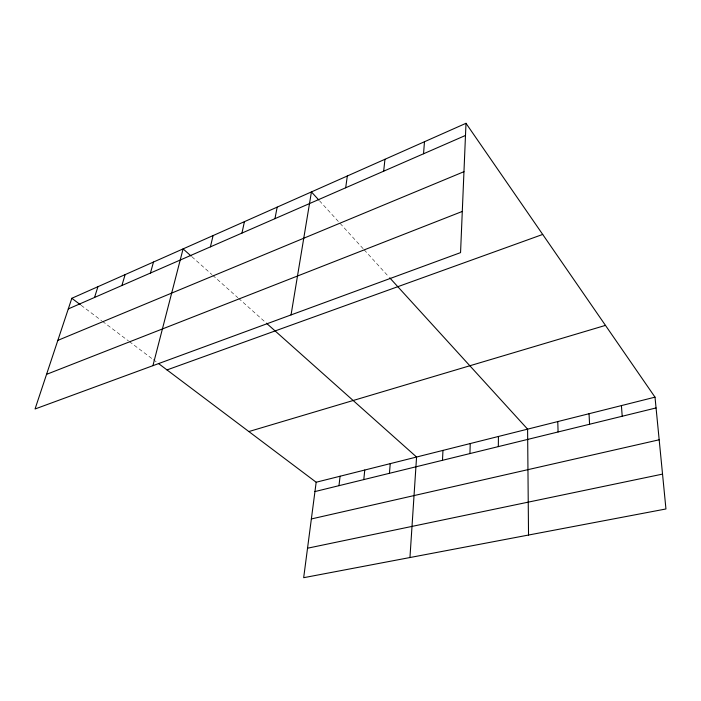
<?xml version="1.0" encoding="UTF-8"?>
<svg xmlns="http://www.w3.org/2000/svg" width="701" height="701" viewBox="0 0 701 701"><rect width="100%" height="100%" fill="white"/><g stroke="black" fill="none" stroke-linecap="round" stroke-linejoin="round"><path stroke-width="0.53" stroke-dasharray="3.5 2.63" d="M81.176 305.321L101.663 320.734M102.53 321.391L128.493 340.94M129.361 341.589L152.503 359.017M153.353 359.657L157.611 362.864M191.89 256.732L211.947 274.608M212.754 275.335L237.823 297.68M238.62 298.389L265.653 322.486M319.472 200.758L363.477 249.039M364.196 249.836L388.967 277.009"/><path stroke-width="1.05" d="M498.323 446.616L498.437 436.469M469.933 453.573L470.24 443.549M465.999 123.306L460.557 252.623L35.05 408.99L71.826 298.284L465.999 123.306L655.006 397.16L665.95 508.97L303.673 577.694L316.169 482.235L158.47 363.504M442.489 460.303L442.962 450.392M409.954 557.532L416.569 457.026L266.441 323.196M423.544 153.764L424.473 141.742M389.441 473.306L390.238 463.633M363.801 479.589L364.757 470.029M383.666 171.184L384.954 159.285M338.986 485.67L340.081 476.224M345.689 187.772L347.319 175.995M291.046 314.915L311.428 191.925L318.745 199.951M274.958 218.659L277.167 207.137M241.968 233.074L244.421 221.665M210.414 246.848L213.095 235.571M152.923 365.677L183.092 248.89L191.093 256.023M150.426 273.057L153.493 262.034M121.886 285.517L125.129 274.617M94.539 297.461L97.93 286.691M68.295 308.922L465.49 135.451M57.841 340.379L463.966 171.684M46.555 374.36L462.292 211.439M166.996 369.926L542.705 234.441M248.855 431.553L605.471 325.387M316.169 482.235L655.006 397.16M314.942 491.567L656.057 407.947M311.358 518.95L659.177 439.79M307.529 548.217L662.533 474.104M71.826 298.284L80.326 304.681M389.703 277.815L527.599 429.143L528.528 535.038M621.419 405.59L622.208 416.245M589.033 413.721L589.576 424.245M557.777 421.564L558.084 431.965"/></g></svg>
